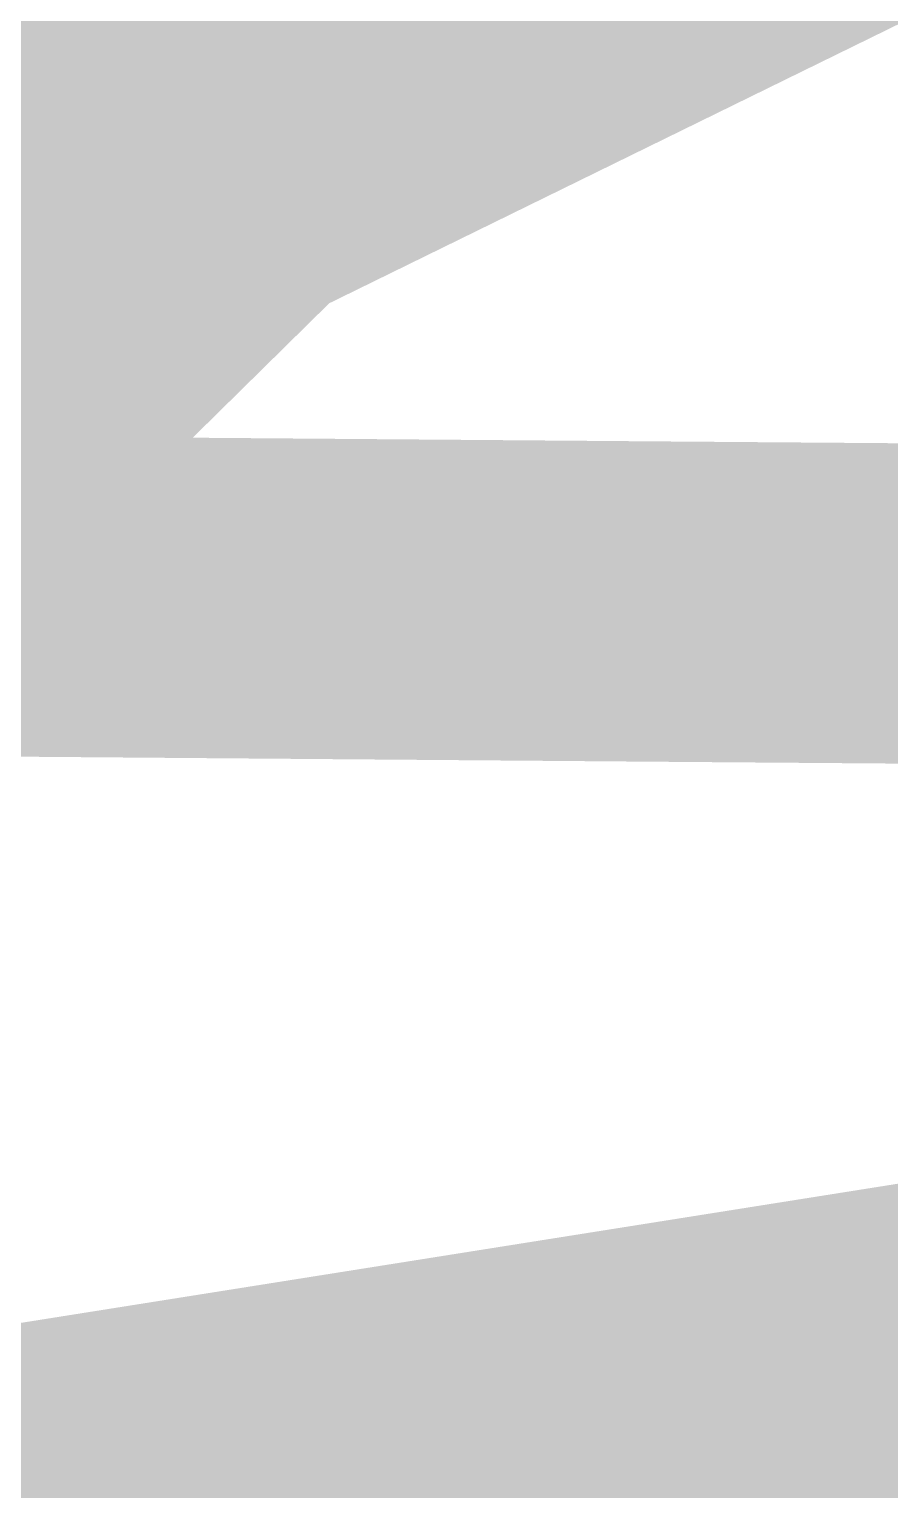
# Model space of a CAD drawing. Header units: metres. Extents: x 317370 to 326712, y 1824935 to 1838812.
# Drawn here: x 322045.66 to 322053.79, y 1831849.06 to 1831862.84 of the extents above; entities that cross this region are included whole.
import ezdxf

# ---------------------------------------------------------------- set-up
doc = ezdxf.new("R2010")
doc.units = ezdxf.units.M
doc.header["$MEASUREMENT"] = 0
for name, color, linetype in [('ARCHAEOLOGICAL & HERITAGE SITES', 12, 'Continuous'), ('HAZARDS LINE', 1, 'Continuous'), ('LOW TIDE LINE', 5, 'Continuous'), ('RIVER', 4, 'Continuous'), ('SURVEY PLOT BOUNDARY', 35, 'Continuous'), ('VILLAGE BOUNDARY', 212, 'Continuous')]:
    doc.layers.add(name, color=color, linetype=linetype)
doc.layers.add('HIGH TIDE LINE', color=7, linetype='Continuous', true_color=0xff00c5)

# ---------------------------------------------------------------- blocks, each defined once
blk = doc.blocks.new('81')
at = {"layer": 'ARCHAEOLOGICAL & HERITAGE SITES'}
h = blk.add_hatch(dxfattribs=at)
h.set_pattern_fill('GOST_GROUND', color=256, scale=6.046778, angle=-0.4508)
h.set_pattern_definition([(44.54917, (306983.874, 1824194.8), (85.5117, -0.67286), [120.93555]), (44.54917, (307002.013, 1824194.656), (85.5117, -0.67286), [120.93555]), (44.54917, (307020.153, 1824194.51), (85.5117, -0.67286), [120.93555])])
h.paths.add_polyline_path([(322282.858, 1831724.827), (322275.66, 1831744.729), (322268.571, 1831767.039), (322268.603, 1831771.07), (322264.572, 1831771.102), (322260.573, 1831775.165), (322260.605, 1831779.197), (322256.574, 1831779.228), (322252.544, 1831779.26), (322248.545, 1831783.323), (322244.545, 1831787.386), (322228.549, 1831803.639), (322228.581, 1831807.67), (322228.613, 1831811.702), (322228.645, 1831815.733), (322224.614, 1831815.765), (322220.583, 1831815.796), (322216.552, 1831815.828), (322216.584, 1831819.859), (322216.616, 1831823.891), (322212.585, 1831823.923), (322208.586, 1831827.986), (322204.555, 1831828.017), (322196.525, 1831832.112), (322192.495, 1831832.144), (322192.526, 1831836.175), (322192.558, 1831840.207), (322192.59, 1831844.238), (322188.591, 1831848.301), (322184.56, 1831848.333), (322180.529, 1831848.365), (322176.53, 1831852.428), (322168.5, 1831856.523), (322164.501, 1831860.586), (322164.533, 1831864.617), (322164.565, 1831868.649), (322160.566, 1831872.712), (322156.567, 1831876.775), (322156.535, 1831872.743), (322152.504, 1831872.775), (322148.442, 1831868.775), (322144.411, 1831868.807), (322132.319, 1831868.902), (322132.35, 1831872.934), (322128.32, 1831872.965), (322124.289, 1831872.997), (322120.258, 1831873.029), (322120.226, 1831868.997), (322116.164, 1831864.998), (322112.133, 1831865.029), (322108.071, 1831861.03), (322104.04, 1831861.061), (322099.977, 1831857.062), (322091.916, 1831857.125), (322087.885, 1831857.157), (322083.886, 1831861.22), (322079.855, 1831861.252), (322075.825, 1831861.284), (322075.793, 1831857.252), (322071.762, 1831857.284), (322067.731, 1831857.316), (322059.67, 1831857.379), (322055.639, 1831857.411), (322051.608, 1831857.442), (322047.578, 1831857.474), (322043.547, 1831857.506), (322039.484, 1831853.506), (322035.454, 1831853.538), (322031.423, 1831853.57), (322027.392, 1831853.601), (322023.361, 1831853.633), (322019.331, 1831853.665), (322015.3, 1831853.696), (322011.237, 1831849.697), (322007.207, 1831849.729), (322003.144, 1831845.729), (321995.083, 1831845.792), (321991.052, 1831845.824), (321991.02, 1831841.793), (321986.989, 1831841.824), (321986.958, 1831837.793), (321986.926, 1831833.761), (321986.894, 1831829.73), (321986.863, 1831825.699), (321986.831, 1831821.667), (321986.799, 1831817.636), (321990.798, 1831813.573), (321990.766, 1831809.541), (321990.735, 1831805.51), (321990.703, 1831801.479), (321990.671, 1831797.447), (321994.67, 1831793.384), (321994.639, 1831789.353), (321998.669, 1831789.321), (321998.638, 1831785.29), (322002.541, 1831769.132), (322006.477, 1831757.006), (322002.415, 1831753.007), (322002.383, 1831748.975), (322002.351, 1831744.944), (322006.318, 1831736.849), (322010.254, 1831724.724), (322014.19, 1831712.598), (322018.22, 1831712.566), (322022.283, 1831716.566), (322026.314, 1831716.534), (322030.313, 1831712.471), (322030.281, 1831708.439), (322030.249, 1831704.408), (322026.218, 1831704.44), (322026.187, 1831700.408), (322030.186, 1831696.345), (322038.216, 1831692.25), (322038.184, 1831688.219), (322042.215, 1831688.187), (322050.181, 1831676.03), (322050.149, 1831671.998), (322046.118, 1831672.03), (322046.087, 1831667.998), (322042.056, 1831668.03), (322042.024, 1831663.999), (322037.962, 1831659.999), (322041.961, 1831655.936), (322041.929, 1831651.905), (322045.928, 1831647.841), (322049.959, 1831647.81), (322053.99, 1831647.778), (322058.052, 1831651.778), (322062.115, 1831655.777), (322062.146, 1831659.809), (322062.178, 1831663.84), (322070.208, 1831659.745), (322090.266, 1831647.493), (322098.296, 1831643.398), (322102.327, 1831643.366), (322106.326, 1831639.303), (322106.294, 1831635.272), (322106.263, 1831631.24), (322110.293, 1831631.208), (322114.324, 1831631.177), (322118.355, 1831631.145), (322130.415, 1831627.018), (322142.476, 1831622.892), (322146.475, 1831618.829), (322154.505, 1831614.734), (322158.536, 1831614.702), (322158.504, 1831610.671), (322158.472, 1831606.639), (322162.471, 1831602.576), (322166.502, 1831602.545), (322170.437, 1831590.419), (322174.405, 1831582.324), (322178.436, 1831582.292), (322178.372, 1831574.23), (322182.339, 1831566.135), (322186.338, 1831562.072), (322186.243, 1831549.978), (322190.179, 1831537.852), (322190.147, 1831533.821), (322194.178, 1831533.789), (322194.146, 1831529.757), (322206.143, 1831517.568), (322214.173, 1831513.473), (322222.203, 1831509.378), (322226.202, 1831505.315), (322230.201, 1831501.252), (322262.256, 1831486.055), (322290.548, 1831467.958), (322314.329, 1831459.522), (322327.138, 1831455.296), (322358.773, 1831447.829), (322362.804, 1831447.797), (322366.834, 1831447.766), (322370.865, 1831447.734), (322374.896, 1831447.702), (322378.927, 1831447.671), (322382.957, 1831447.639), (322387.02, 1831451.639), (322391.051, 1831451.607), (322391.082, 1831455.638), (322395.145, 1831459.638), (322399.207, 1831463.638), (322399.239, 1831467.669), (322403.27, 1831467.637), (322407.332, 1831471.637), (322411.458, 1831483.699), (322411.522, 1831491.762), (322411.553, 1831495.794), (322415.584, 1831495.762), (322419.615, 1831495.73), (322419.647, 1831499.762), (322423.741, 1831507.793), (322427.803, 1831511.792), (322423.804, 1831515.855), (322423.836, 1831519.887), (322423.868, 1831523.918), (322419.869, 1831527.981), (322419.9, 1831532.013), (322411.934, 1831544.17), (322411.966, 1831548.202), (322416.028, 1831552.201), (322416.06, 1831556.233), (322416.092, 1831560.264), (322412.061, 1831560.296), (322408.062, 1831564.359), (322404.031, 1831564.391), (322400.064, 1831572.485), (322384.099, 1831592.769), (322384.131, 1831596.8), (322388.194, 1831600.8), (322384.163, 1831600.832), (322384.195, 1831604.863), (322384.226, 1831608.895), (322380.196, 1831608.926), (322376.165, 1831608.958), (322376.197, 1831612.99), (322368.23, 1831625.147), (322364.231, 1831629.21), (322368.262, 1831629.179), (322368.294, 1831633.21), (322368.325, 1831637.241), (322368.357, 1831641.273), (322364.326, 1831641.304), (322360.327, 1831645.368), (322356.296, 1831645.399), (322352.266, 1831645.431), (322348.203, 1831641.431), (322348.172, 1831637.4), (322344.109, 1831633.4), (322336.016, 1831629.432), (322331.953, 1831625.433), (322327.923, 1831625.464), (322327.954, 1831629.496), (322323.955, 1831633.559), (322323.987, 1831637.59), (322319.988, 1831641.653), (322320.02, 1831645.685), (322316.021, 1831649.748), (322316.052, 1831653.779), (322312.053, 1831657.842), (322312.085, 1831661.874), (322312.18, 1831673.968), (322308.181, 1831678.031), (322308.213, 1831682.063), (322308.229, 1831684.078), (322289.379, 1831712.281)])
at = {"layer": 'ARCHAEOLOGICAL & HERITAGE SITES', "const_width": 3.023, "flags": 128}
blk.add_lwpolyline([(322099.977, 1831857.062), (322091.916, 1831857.125), (322087.885, 1831857.157), (322083.886, 1831861.22), (322079.855, 1831861.252), (322075.825, 1831861.284), (322075.793, 1831857.252), (322071.762, 1831857.284), (322067.731, 1831857.316), (322059.67, 1831857.379), (322055.639, 1831857.411), (322051.608, 1831857.442), (322047.578, 1831857.474), (322043.547, 1831857.506), (322039.484, 1831853.506), (322035.454, 1831853.538), (322031.423, 1831853.57), (322027.392, 1831853.601), (322023.361, 1831853.633), (322019.331, 1831853.665), (322015.3, 1831853.696)], dxfattribs=at)
at = {"layer": 'HAZARDS LINE', "lineweight": 18, "const_width": 3.023}
blk.add_lwpolyline([(322007.143, 1831841.666), (322023.298, 1831845.57), (322071.73, 1831853.252), (322108.007, 1831852.967), (322132.224, 1831856.808), (322144.316, 1831856.713), (322152.346, 1831852.618), (322176.435, 1831840.334), (322204.492, 1831819.955), (322224.487, 1831799.639), (322248.481, 1831775.26), (322272.539, 1831758.944), (322292.534, 1831738.629), (322296.533, 1831734.566), (322300.5, 1831726.471), (322304.468, 1831718.377)], dxfattribs=at)
at = {"layer": 'HIGH TIDE LINE', "lineweight": 35, "const_width": 3.023}
blk.add_lwpolyline([(322099.977, 1831857.062), (322091.916, 1831857.125), (322087.885, 1831857.157), (322083.886, 1831861.22), (322079.855, 1831861.252), (322075.825, 1831861.284), (322075.793, 1831857.252), (322071.762, 1831857.284), (322067.731, 1831857.316), (322059.67, 1831857.379), (322055.639, 1831857.411), (322051.608, 1831857.442), (322047.578, 1831857.474), (322043.547, 1831857.506), (322039.484, 1831853.506), (322035.454, 1831853.538), (322031.423, 1831853.57), (322027.392, 1831853.601), (322023.361, 1831853.633), (322019.331, 1831853.665), (322015.3, 1831853.696)], dxfattribs=at)
at = {"layer": 'LOW TIDE LINE', "lineweight": 18}
blk.add_lwpolyline([(322160.566, 1831872.712, 3.023, 3.023, 0), (322160.597, 1831876.743, 3.023, 3.023, 0), (322152.568, 1831880.838, 3.023, 3.023, 0), (322148.537, 1831880.87, 3.023, 3.023, 0), (322136.445, 1831880.965, 3.023, 3.023, 0), (322132.414, 1831880.996, 3.023, 3.023, 0), (322132.382, 1831876.965, 3.023, 3.023, 0), (322128.351, 1831876.997, 3.023, 3.023, 0), (322124.321, 1831877.028, 3.023, 3.023, 0), (322120.29, 1831877.06, 3.023, 3.023, 0), (322112.197, 1831873.092, 3.023, 3.023, 0), (322108.166, 1831873.124, 3.023, 3.023, 0), (322100.041, 1831865.125, 3.023, 3.023, 0), (322091.979, 1831865.188, 3.023, 3.023, 0), (322083.95, 1831869.283, 3.023, 3.023, 0), (322067.795, 1831865.378, 3.023, 3.023, 0), (322059.733, 1831865.442, 3.023, 3.023, 0), (322055.703, 1831865.473, 3.023, 3.023, 0), (322039.548, 1831861.569, 3.023, 3.023, 0), (322027.456, 1831861.664, 3.023, 3.023, 0), (322015.363, 1831861.759, 3.023, 3.023, 0)], format="xyseb", dxfattribs=at)
at = {"layer": 'RIVER', "flags": 128}
blk.add_lwpolyline([(322039.548, 1831861.569, 3.023, 3.023, 0), (322055.703, 1831865.473, 3.023, 3.023, 0), (322059.733, 1831865.442, 3.023, 3.023, 0), (322067.795, 1831865.378, 3.023, 3.023, 0), (322083.95, 1831869.283, 3.023, 3.023, 0), (322091.979, 1831865.188, 3.023, 3.023, 0), (322100.041, 1831865.125, 3.023, 3.023, 0), (322108.166, 1831873.124, 3.023, 3.023, 0), (322112.197, 1831873.092, 3.023, 3.023, 0), (322120.29, 1831877.06, 3.023, 3.023, 0), (322124.321, 1831877.028, 3.023, 3.023, 0), (322132.382, 1831876.965, 3.023, 3.023, 0), (322132.414, 1831880.996, 3.023, 3.023, 0), (322136.445, 1831880.965, 3.023, 3.023, 0), (322148.537, 1831880.87, 3.023, 3.023, 0), (322152.568, 1831880.838, 3.023, 3.023, 0), (322160.597, 1831876.743, 3.023, 3.023, 0), (322160.566, 1831872.712, 3.023, 3.023, 0), (322164.565, 1831868.649, 3.023, 3.023, 0), (322164.501, 1831860.586, 3.023, 3.023, 0), (322168.5, 1831856.523, 3.023, 3.023, 0), (322176.53, 1831852.428, 3.023, 3.023, 0)], format="xyseb", dxfattribs=at)
at = {"layer": 'SURVEY PLOT BOUNDARY', "lineweight": 18, "const_width": 0.605}
blk.add_lwpolyline([(322007.207, 1831849.729), (322023.393, 1831857.664), (322027.424, 1831857.633), (322039.548, 1831861.569), (322043.547, 1831857.506), (322047.609, 1831861.506), (322055.703, 1831865.473), (322059.702, 1831861.41), (322063.732, 1831861.379), (322075.825, 1831861.284), (322079.887, 1831865.283), (322083.95, 1831869.283), (322087.949, 1831865.22), (322108.102, 1831865.061)], dxfattribs=at)
at = {"layer": 'VILLAGE BOUNDARY', "lineweight": 50, "const_width": 3.023}
blk.add_lwpolyline([(322027.424, 1831857.633), (322039.548, 1831861.569), (322043.547, 1831857.506), (322047.609, 1831861.506), (322055.703, 1831865.473), (322059.702, 1831861.41), (322063.732, 1831861.379), (322067.763, 1831861.347)], dxfattribs=at)

msp = doc.modelspace()

# ---------------------------------------------------------------- block references
msp.add_blockref('81', (0, 0))

doc.saveas('drawing.dxf')
